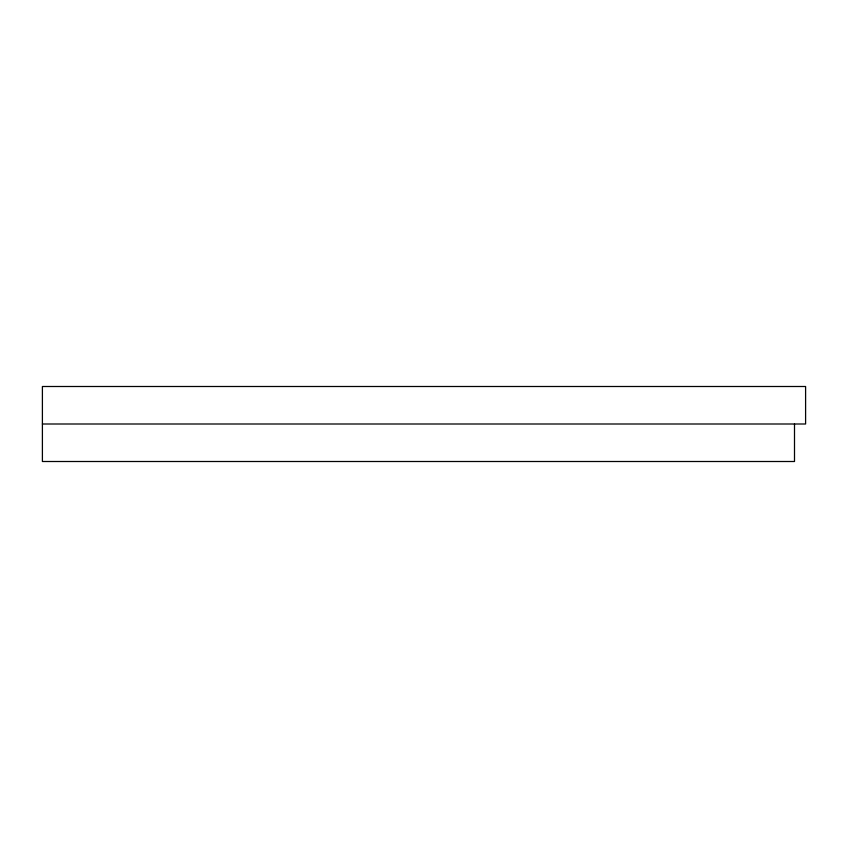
<?xml version="1.0" encoding="UTF-8"?>
<svg xmlns="http://www.w3.org/2000/svg" width="848" height="848" viewBox="0 0 848 848"><rect width="100%" height="100%" fill="white"/><g stroke="black" fill="none" stroke-linecap="round" stroke-linejoin="round"><path stroke-width="1.27" d="M42.4 424L805.6 424L805.6 386.497L42.4 386.497L42.4 461.503L794.502 461.503L794.502 424"/></g></svg>
